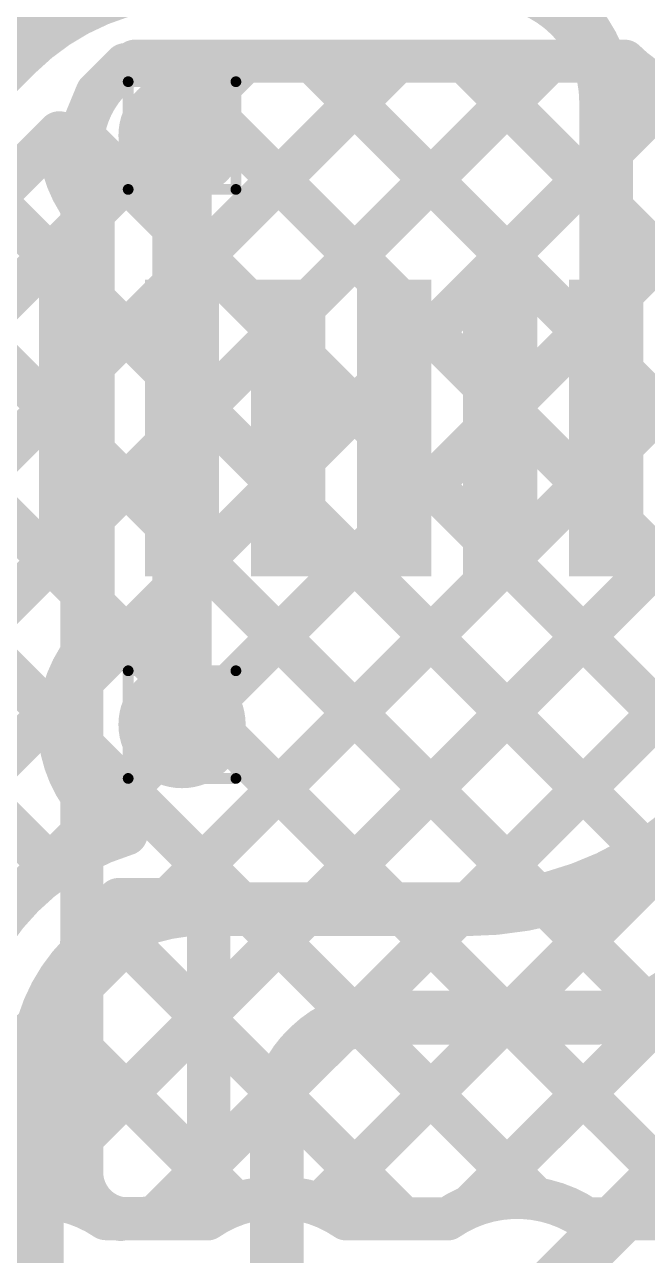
# Model space of a CAD drawing. Header units: inches. Extents: x -17 to 443, y -40 to 218.
# Drawn here: x 97.18 to 100.11, y 159.82 to 165.62 of the extents above; entities that cross this region are included whole.
import ezdxf

# ---------------------------------------------------------------- set-up
doc = ezdxf.new("R2010")
doc.units = ezdxf.units.IN
for name, color, linetype in [('Bottom Layer', 5, 'Continuous'), ('Drill Drawing', 1, 'Continuous'), ('Top Layer', 1, 'Continuous'), ('Top Paste', 8, 'Continuous'), ('Top Solder', 216, 'Continuous'), ('Via Holes', 16, 'Continuous')]:
    doc.layers.add(name, color=color, linetype=linetype)

# ---------------------------------------------------------------- blocks, each defined once
blk = doc.blocks.new('8_01A0_015200_23')
at = {"layer": 'Top Layer'}
for points in [[(0.87502492, 2.1901912), (1.12503712, 2.1901912), (1.12503712, 0.8901938), (0.87502492, 0.8901938)], [(1.37502392, 2.1901912), (1.62503612, 2.1901912), (1.62503612, 0.8901938), (1.37502392, 0.8901938)], [(1.87502546, 2.1901912), (2.12503766, 2.1901912), (2.12503766, 0.8901938), (1.87502546, 0.8901938)], [(2.37502446, 2.1901912), (2.62503666, 2.1901912), (2.62503666, 0.8901938), (2.37502446, 0.8901938)], [(2.875026, 2.1901912), (3.1250382, 2.1901912), (3.1250382, 0.8901938), (2.875026, 0.8901938)], [(3.375024999999999, 2.1901912), (3.6250372, 2.1901912), (3.6250372, 0.8901938), (3.375024999999999, 0.8901938)]]:
    blk.add_hatch(color=1, dxfattribs=at).paths.add_polyline_path(points)
at = {"layer": 'Top Paste'}
for points in [[(0.87502492, 2.1901912), (1.12503712, 2.1901912), (1.12503712, 0.8901938), (0.87502492, 0.8901938)], [(1.37502392, 2.1901912), (1.62503612, 2.1901912), (1.62503612, 0.8901938), (1.37502392, 0.8901938)], [(1.87502546, 2.1901912), (2.12503766, 2.1901912), (2.12503766, 0.8901938), (1.87502546, 0.8901938)], [(2.37502446, 2.1901912), (2.62503666, 2.1901912), (2.62503666, 0.8901938), (2.37502446, 0.8901938)], [(2.875026, 2.1901912), (3.1250382, 2.1901912), (3.1250382, 0.8901938), (2.875026, 0.8901938)], [(3.375024999999999, 2.1901912), (3.6250372, 2.1901912), (3.6250372, 0.8901938), (3.375024999999999, 0.8901938)]]:
    blk.add_hatch(color=8, dxfattribs=at).paths.add_polyline_path(points)
at = {"layer": 'Top Solder'}
for points in [[(0.8250123199999999, 2.2402038), (1.17504972, 2.2402038), (1.17504972, 0.8401812000000001), (0.8250123199999999, 0.8401812000000001)], [(1.32501132, 2.2402038), (1.67504872, 2.2402038), (1.67504872, 0.8401812000000001), (1.32501132, 0.8401812000000001)], [(1.82501286, 2.2402038), (2.17505026, 2.2402038), (2.17505026, 0.8401812000000001), (1.82501286, 0.8401812000000001)], [(2.32501186, 2.2402038), (2.67504926, 2.2402038), (2.67504926, 0.8401812000000001), (2.32501186, 0.8401812000000001)], [(2.8250134, 2.2402038), (3.1750508, 2.2402038), (3.1750508, 0.8401812000000001), (2.8250134, 0.8401812000000001)], [(3.3250124, 2.2402038), (3.6750498, 2.2402038), (3.6750498, 0.8401812000000001), (3.3250124, 0.8401812000000001)]]:
    blk.add_hatch(color=216, dxfattribs=at).paths.add_polyline_path(points)

msp = doc.modelspace()

# ---------------------------------------------------------------- hatches: boundary and pattern name
at = {"layer": 'Bottom Layer'}
h = msp.add_hatch(color=5, dxfattribs=at)
edge = h.paths.add_edge_path()
edge.add_arc((97.92040105999999, 165.10142494), 0.2999994, 0, 360)
h = msp.add_hatch(color=5, dxfattribs=at)
edge = h.paths.add_edge_path()
edge.add_arc((97.92040105999999, 162.32276654), 0.2999994, 0, 360)
at = {"layer": 'Top Layer'}
h = msp.add_hatch(color=1, dxfattribs=at)
edge = h.paths.add_edge_path()
edge.add_arc((97.92040105999999, 165.10142494), 0.2999994, 0, 360)
h = msp.add_hatch(color=1, dxfattribs=at)
edge = h.paths.add_edge_path()
edge.add_arc((97.92040105999999, 162.32276654), 0.2999994, 0, 360)
at = {"layer": 'Via Holes'}
h = msp.add_hatch(color=7, dxfattribs=at)
edge = h.paths.add_edge_path()
edge.add_arc((97.92040105999999, 165.10142494), 0.1499997, 0, 360)
h = msp.add_hatch(color=7, dxfattribs=at)
edge = h.paths.add_edge_path()
edge.add_arc((97.92040105999999, 162.32276654), 0.1499997, 0, 360)

# ---------------------------------------------------------------- linework, layer by layer
at = {"layer": 'Bottom Layer', "const_width": 0.2032}
for points in [[(97.44799916, 160.37289236), (102.58276664, 165.50765984)], [(97.44799916, 161.09131358), (101.86434288, 165.5076573)], [(97.44799916, 161.8097348), (101.14591912, 165.50765476)], [(97.78434596, 159.99081794), (103.3011904, 165.50766238)], [(98.56863191999999, 160.05668268), (104.01961162, 165.50766238)], [(99.27895561999999, 160.04858516), (104.73803538, 165.50766492)], [(99.93968328, 159.9908916), (105.45645914, 165.50766746)], [(97.44799916, 163.24657724), (99.65366657999999, 165.45224466)], [(97.44799916, 163.96499846), (98.93524536, 165.45224466)], [(97.44799916, 164.68341968), (98.21682414, 165.45224466)], [(97.51971606, 165.30299172), (97.65265203999999, 165.4359277)], [(97.69796817999999, 165.45224466), (100.00755462, 165.45224466)], [(97.81508249999999, 165.45224466), (103.27631872, 159.99100844)], [(98.53350372, 165.45224466), (103.90689912, 160.07884926)], [(99.25192494, 165.45224466), (104.71311544, 159.99105416)], [(99.97034615999999, 165.45224466), (105.36543824, 160.05715258)], [(97.44799916, 162.52815602), (100.23097048, 165.31112734)], [(97.44787978, 165.12925826), (97.51971606, 165.30299172)], [(97.45196917999999, 165.09693676), (102.5579229, 159.99098304)], [(97.44799662, 160.22446746), (97.44799916, 165.03525794)], [(97.44799916, 160.22447), (97.44799916, 165.03525794)], [(97.44799916, 164.38248556), (101.73850112, 160.0919836)], [(97.44799916, 163.66406434), (101.12113126, 159.99093224)], [(97.44799916, 162.94564312), (100.36632708, 160.0273152)], [(97.44799916, 162.2272219), (99.58938934, 160.08583172)], [(96.34893354, 159.9922251), (97.85448298, 161.49777454)], [(97.44799916, 161.50880068), (98.96594126, 159.99085858)], [(97.62194089999998, 161.49777454), (97.88919716, 161.49777454)], [(97.50458527999999, 161.45221964), (98.04612089999999, 160.91068402)], [(98.04611836, 160.32637988), (98.04612343999999, 161.34084826)], [(98.04612343999999, 160.32638242), (98.04612343999999, 161.34084826)], [(97.16340739999998, 160.08827774), (98.04612089999999, 160.97099124)], [(97.28909929999999, 160.9492844), (98.02606759999999, 160.2123161)], [(97.44799916, 160.79037946), (98.17771576, 160.06066286)], [(96.77773126, 160.74223122), (97.48345248, 160.03651)], [(97.79668527999999, 160.0031344), (98.03521921999999, 160.24166834)], [(97.44485718, 160.17770352), (97.47737425999999, 160.08978396)], [(97.47737425999999, 160.08978396), (97.54300278, 160.02284734)], [(97.54300278, 160.02284734), (97.63026194, 159.98860052)], [(97.56064307999999, 159.99223272), (97.71190007999999, 159.99223272)], [(97.56064307999999, 159.99223272), (97.71190007999999, 159.99223272)], [(97.67708176, 159.9908154), (98.03953213999999, 159.9908281)], [(98.69567763999999, 159.99085096), (99.17260074, 159.9908662)], [(99.82863447999999, 159.99088906), (100.30566934, 159.9909043)]]:
    msp.add_lwpolyline(points, dxfattribs=at)
for points in [[(100.8815102, 165.50765476, -0.4566433258755973), (100.00755462, 165.45224466)], [(97.44799916, 165.03526048, -0.2774452741526232), (97.69796817999999, 165.45224466)], [(97.44799662, 161.32389376, -0.1981298095557091), (97.49861374, 161.44649702)], [(97.44799662, 161.32383026, -0.0491279509344355), (97.43907359999999, 161.23323608)], [(97.43907359999999, 161.23323608, -0.0759368863130784), (97.3912581, 161.10139992)], [(97.39125556, 161.10139992, -0.2889117807988371), (96.82155134, 160.74223122)], [(98.04611836, 160.32508194, -0.0970605580907426), (98.02094188, 160.19907762)], [(97.67705889999999, 159.9908154, -0.4480295336748754), (97.44799662, 160.22443952)], [(98.02046436, 160.19792446, -0.3028621339201588), (97.71203723999999, 159.99223272)], [(96.90856919999999, 159.99222764, -0.3080598509003104), (97.56064307999999, 159.99223272)], [(98.03953213999999, 159.9908281, -0.3103900817086318), (98.69567763999999, 159.99085096)], [(99.17260074, 159.9908662, -0.3103255080451295), (99.82863447999999, 159.99088906)]]:
    msp.add_lwpolyline(points, format="xyb", dxfattribs=at)
at = {"layer": 'Bottom Layer', "const_width": 0.1016}
for points in [[(97.60185204, 165.4359277, 1), (97.70345204, 165.4359277, 1)], [(97.64716818, 165.45224466, 1), (97.74876818, 165.45224466, 1)], [(97.64716818, 165.45224466, 1), (97.74876818, 165.45224466, 1)], [(97.7642825, 165.45224466, 1), (97.86588249999998, 165.45224466, 1)], [(98.16602414, 165.45224466, 1), (98.26762414, 165.45224466, 1)], [(98.48270371999999, 165.45224466, 1), (98.58430372, 165.45224466, 1)], [(98.88444535999999, 165.45224466, 1), (98.98604535999999, 165.45224466, 1)], [(99.20112494, 165.45224466, 1), (99.30272493999999, 165.45224466, 1)], [(99.60286658, 165.45224466, 1), (99.70446658, 165.45224466, 1)], [(99.91954616, 165.45224466, 1), (100.02114616, 165.45224466, 1)], [(99.95675462, 165.45224466, 1), (100.05835462, 165.45224466, 1)], [(99.95675462, 165.45224466, 1), (100.05835462, 165.45224466, 1)], [(97.46891606, 165.30299172, 1), (97.57051605999999, 165.30299172, 1)], [(97.46891606, 165.30299172, 1), (97.57051605999999, 165.30299172, 1)], [(97.39707978, 165.12925826, 1), (97.49867978, 165.12925826, 1)], [(97.40116918, 165.09693676, 1), (97.50276918, 165.09693676, 1)], [(97.39719916, 165.03526048, 1), (97.49879915999999, 165.03526048, 1)], [(97.39719916, 165.03525794, 1), (97.49879915999999, 165.03525794, 1)], [(97.39719916, 165.03525794, 1), (97.49879915999999, 165.03525794, 1)], [(97.39719916, 164.68341968, 1), (97.49879915999999, 164.68341968, 1)], [(97.39719916, 164.38248556, 1), (97.49879915999999, 164.38248556, 1)], [(97.39719916, 163.96499846, 1), (97.49879915999999, 163.96499846, 1)], [(97.39719916, 163.66406434, 1), (97.49879915999999, 163.66406434, 1)], [(97.39719916, 163.24657724, 1), (97.49879915999999, 163.24657724, 1)], [(97.39719916, 162.94564312, 1), (97.49879915999999, 162.94564312, 1)], [(97.39719916, 162.52815602, 1), (97.49879915999999, 162.52815602, 1)], [(97.39719916, 162.2272219, 1), (97.49879915999999, 162.2272219, 1)], [(97.39719916, 161.8097348, 1), (97.49879915999999, 161.8097348, 1)], [(97.39719916, 161.50880068, 1), (97.49879915999999, 161.50880068, 1)], [(97.5711409, 161.49777454, 1), (97.6727409, 161.49777454, 1)], [(97.80368297999999, 161.49777454, 1), (97.90528298, 161.49777454, 1)], [(97.83839716, 161.49777454, 1), (97.93999716, 161.49777454, 1)], [(97.44781374, 161.44649702, 1), (97.54941373999999, 161.44649702, 1)], [(97.45378527999999, 161.45221964, 1), (97.55538528, 161.45221964, 1)], [(97.39719662, 161.32389376, 1), (97.49879662, 161.32389376, 1)], [(97.39719662, 161.32383026, 1), (97.49879662, 161.32383026, 1)], [(97.99532343999999, 161.34084826, 1), (98.09692344, 161.34084826, 1)], [(97.99532343999999, 161.34084826, 1), (98.09692344, 161.34084826, 1)], [(97.38827359999999, 161.23323608, 1), (97.4898736, 161.23323608, 1)], [(97.38827359999999, 161.23323608, 1), (97.4898736, 161.23323608, 1)], [(97.34045556, 161.10139992, 1), (97.44205556, 161.10139992, 1)], [(97.34045809999999, 161.10139992, 1), (97.44205809999998, 161.10139992, 1)], [(97.39719916, 161.09131358, 1), (97.49879915999999, 161.09131358, 1)], [(97.2382993, 160.9492844, 1), (97.33989929999998, 160.9492844, 1)], [(97.9953209, 160.97099124, 1), (98.09692089999999, 160.97099124, 1)], [(97.9953209, 160.91068402, 1), (98.09692089999999, 160.91068402, 1)], [(97.39719916, 160.79037946, 1), (97.49879915999999, 160.79037946, 1)], [(97.39719916, 160.37289236, 1), (97.49879915999999, 160.37289236, 1)], [(97.99531836, 160.32637988, 1), (98.09691835999999, 160.32637988, 1)], [(97.99531836, 160.32508194, 1), (98.09691835999999, 160.32508194, 1)], [(97.99532343999999, 160.32638242, 1), (98.09692344, 160.32638242, 1)], [(97.39719662, 160.22446746, 1), (97.49879662, 160.22446746, 1)], [(97.39719662, 160.22443952, 1), (97.49879662, 160.22443952, 1)], [(97.39719916, 160.22447, 1), (97.49879915999999, 160.22447, 1)], [(97.96966436, 160.19792446, 1), (98.07126436, 160.19792446, 1)], [(97.97014187999999, 160.19907762, 1), (98.07174187999999, 160.19907762, 1)], [(97.9752676, 160.2123161, 1), (98.0768676, 160.2123161, 1)], [(97.98441921999999, 160.24166834, 1), (98.08601922, 160.24166834, 1)], [(97.39405717999999, 160.17770352, 1), (97.49565718, 160.17770352, 1)], [(97.1126074, 160.08827774, 1), (97.21420739999999, 160.08827774, 1)], [(97.42657426, 160.08978396, 1), (97.52817426, 160.08978396, 1)], [(97.42657426, 160.08978396, 1), (97.52817426, 160.08978396, 1)], [(99.53858933999999, 160.08583172, 1), (99.64018933999999, 160.08583172, 1)], [(97.43265248, 160.03651, 1), (97.53425247999999, 160.03651, 1)], [(97.49220278, 160.02284734, 1), (97.59380277999999, 160.02284734, 1)], [(97.49220278, 160.02284734, 1), (97.59380277999999, 160.02284734, 1)], [(98.12691575999999, 160.06066286, 1), (98.22851576, 160.06066286, 1)], [(98.51783191999999, 160.05668268, 1), (98.61943192, 160.05668268, 1)], [(99.22815562, 160.04858516, 1), (99.32975562, 160.04858516, 1)], [(97.50984308, 159.99223272, 1), (97.61144307999999, 159.99223272, 1)], [(97.50984308, 159.99223272, 1), (97.61144307999999, 159.99223272, 1)], [(97.50984308, 159.99223272, 1), (97.61144307999999, 159.99223272, 1)], [(97.57946193999999, 159.98860052, 1), (97.68106193999999, 159.98860052, 1)], [(97.6262589, 159.9908154, 1), (97.7278589, 159.9908154, 1)], [(97.62628176, 159.9908154, 1), (97.72788175999999, 159.9908154, 1)], [(97.66110008, 159.99223272, 1), (97.76270008, 159.99223272, 1)], [(97.66110008, 159.99223272, 1), (97.76270008, 159.99223272, 1)], [(97.66123723999999, 159.99223272, 1), (97.76283724, 159.99223272, 1)], [(97.73354596, 159.99081794, 1), (97.83514595999999, 159.99081794, 1)], [(97.74588528, 160.0031344, 1), (97.84748527999999, 160.0031344, 1)], [(97.98873214, 159.9908281, 1), (98.09033214, 159.9908281, 1)], [(97.98873214, 159.9908281, 1), (98.09033214, 159.9908281, 1)], [(98.64487764, 159.99085096, 1), (98.74647764, 159.99085096, 1)], [(98.64487764, 159.99085096, 1), (98.74647764, 159.99085096, 1)], [(98.91514126, 159.99085858, 1), (99.01674125999999, 159.99085858, 1)], [(99.12180074, 159.9908662, 1), (99.22340074, 159.9908662, 1)], [(99.12180074, 159.9908662, 1), (99.22340074, 159.9908662, 1)], [(99.77783448, 159.99088906, 1), (99.87943448, 159.99088906, 1)], [(99.77783448, 159.99088906, 1), (99.87943448, 159.99088906, 1)], [(99.88888328, 159.9908916, 1), (99.99048327999999, 159.9908916, 1)]]:
    msp.add_lwpolyline(points, format="xyb", close=True, dxfattribs=at)
at = {"layer": 'Drill Drawing', "const_width": 0.0508}
for points in [[(97.66640106, 165.35542494), (98.17440106, 165.35542494)], [(97.66640106, 164.84742494), (97.66640106, 165.35542494)], [(98.17440106, 164.84742494), (98.17440106, 165.35542494)], [(97.66640106, 164.84742494), (98.17440106, 164.84742494)], [(97.66640106, 162.57676654), (98.17440106, 162.57676654)], [(97.66640106, 162.06876654), (97.66640106, 162.57676654)], [(98.17440106, 162.06876654), (98.17440106, 162.57676654)], [(97.66640106, 162.06876654), (98.17440106, 162.06876654)]]:
    msp.add_lwpolyline(points, dxfattribs=at)
at = {"layer": 'Drill Drawing', "const_width": 0.0254}
for points in [[(97.65370105999999, 165.35542494, 1), (97.67910106, 165.35542494, 1)], [(97.65370105999999, 165.35542494, 1), (97.67910106, 165.35542494, 1)], [(98.16170105999998, 165.35542494, 1), (98.18710106, 165.35542494, 1)], [(98.16170105999998, 165.35542494, 1), (98.18710106, 165.35542494, 1)], [(97.65370105999999, 164.84742494, 1), (97.67910106, 164.84742494, 1)], [(97.65370105999999, 164.84742494, 1), (97.67910106, 164.84742494, 1)], [(98.16170105999998, 164.84742494, 1), (98.18710106, 164.84742494, 1)], [(98.16170105999998, 164.84742494, 1), (98.18710106, 164.84742494, 1)], [(97.65370105999999, 162.57676654, 1), (97.67910106, 162.57676654, 1)], [(97.65370105999999, 162.57676654, 1), (97.67910106, 162.57676654, 1)], [(98.16170105999998, 162.57676654, 1), (98.18710106, 162.57676654, 1)], [(98.16170105999998, 162.57676654, 1), (98.18710106, 162.57676654, 1)], [(97.65370105999999, 162.06876654, 1), (97.67910106, 162.06876654, 1)], [(97.65370105999999, 162.06876654, 1), (97.67910106, 162.06876654, 1)], [(98.16170105999998, 162.06876654, 1), (98.18710106, 162.06876654, 1)], [(98.16170105999998, 162.06876654, 1), (98.18710106, 162.06876654, 1)]]:
    msp.add_lwpolyline(points, format="xyb", close=True, dxfattribs=at)
at = {"layer": 'Top Layer'}
for points, const_width in [([(97.13996574, 165.48812978, -0.1987057437050511), (97.97831559999999, 165.83499472)], 0.254), ([(99.34753054, 165.83499472, -0.4142135623730951), (99.92039706, 165.2621282)], 0.254), ([(97.13929771999999, 165.48746176, -0.0001987673876678), (97.13996574, 165.48812978)], 0.254), ([(97.50130105999999, 164.70135208, -0.1987779556585474), (97.34115152, 165.1145796)], 0.2032), ([(97.65682272, 161.80679094, -0.5019082982988905), (97.50130105999999, 162.7228394)], 0.2032), ([(100.37947158, 161.91602618, -0.198912367379658), (99.25876007999999, 161.4518107)], 0.254), ([(96.82820867999999, 160.68625978, -0.3295793226851002), (97.65682272, 161.80679094)], 0.2032), ([(97.23460868, 160.68625978, -0.4142135623730951), (98.0001596, 161.4518107)], 0.254), ([(100.31614684, 161.12322868, -0.198912367379658), (99.87380837999999, 160.94000578)], 0.254), ([(98.52444354, 160.80787752, -0.1939707137956503), (98.85222291999999, 160.94000832)], 0.254), ([(98.36761886, 160.45711368, -0.203862831126456), (98.51156066, 160.7954747)], 0.254)]:
    msp.add_lwpolyline(points, format="xyb", dxfattribs=dict(at, const_width=const_width))
for points, const_width in [([(93.55298789999999, 161.90115194), (97.13929771999999, 165.48746176)], 0.254), ([(99.92039706, 163.7120932), (99.92039706, 165.2621282)], 0.254), ([(97.92040105999999, 162.32276654), (97.92040105999999, 165.10142494)], 0.2794), ([(96.4306555, 164.20408358), (97.34115152, 165.1145796)], 0.2032), ([(97.02852324, 164.80195132), (97.50130105999999, 164.3291735)], 0.2032), ([(96.71031966, 163.94571732), (97.48442022, 164.71981788)], 0.2032), ([(97.50130105999999, 162.7228394), (97.50130105999999, 164.70135208)], 0.2032), ([(96.66931389999999, 164.44274198), (97.50130105999999, 163.61075228)], 0.2032), ([(92.29692487999999, 158.81390132), (97.50130105999999, 164.0182775)], 0.2032), ([(96.77591007999999, 163.61772204), (97.50130105999999, 162.89233106)], 0.2032), ([(92.80541002, 158.60396524), (97.50130105999999, 163.29985628)], 0.2032), ([(96.49840238, 163.17680852), (97.34111342, 162.33409748)], 0.2032), ([(96.02886559999999, 162.92792662), (97.3177505, 161.63903918)], 0.2032), ([(92.80541002, 157.88554402), (97.35127849999999, 162.4314125)], 0.2032), ([(94.45218854, 158.81390132), (97.53153468, 161.89324746)], 0.2032), ([(99.50063411999999, 159.51327), (101.64480814, 161.65744402)], 0.254), ([(98.0001596, 161.4518107), (99.25876007999999, 161.4518107)], 0.254), ([(98.85222291999999, 160.94000832), (98.85222546, 160.94000832)], 0.254), ([(98.85222546, 160.94000832), (99.55377599999998, 160.94000578)], 0.254), ([(99.55377599999998, 160.94000578), (99.87380837999999, 160.94000578)], 0.254), ([(98.51156066, 160.7954747), (98.52444354, 160.80787752)], 0.254), ([(97.23460868, 159.51327), (97.23460868, 160.68625978)], 0.254), ([(98.36761886, 160.45711368), (98.36762139999999, 160.45597576)], 0.254), ([(98.36762139999999, 159.51327), (98.36762139999999, 160.45597576)], 0.254)]:
    msp.add_lwpolyline(points, dxfattribs=dict(at, const_width=const_width))
for points, const_width in [([(97.07579772, 165.48746176, 1), (97.20279771999999, 165.48746176, 1)], 0.127), ([(97.07579772, 165.48746176, 1), (97.20279771999999, 165.48746176, 1)], 0.127), ([(97.07646573999999, 165.48812978, 1), (97.20346573999998, 165.48812978, 1)], 0.127), ([(97.07646573999999, 165.48812978, 1), (97.20346573999998, 165.48812978, 1)], 0.127), ([(99.85689706, 165.2621282, 1), (99.98389705999999, 165.2621282, 1)], 0.127), ([(99.85689706, 165.2621282, 1), (99.98389705999999, 165.2621282, 1)], 0.127), ([(97.85055106, 165.10142494, 1), (97.99025105999999, 165.10142494, 1)], 0.1397), ([(97.29035152, 165.1145796, 1), (97.39195152, 165.1145796, 1)], 0.1016), ([(97.29035152, 165.1145796, 1), (97.39195152, 165.1145796, 1)], 0.1016), ([(97.43362022, 164.71981788, 1), (97.53522022, 164.71981788, 1)], 0.1016), ([(97.45050106, 164.70135208, 1), (97.55210105999998, 164.70135208, 1)], 0.1016), ([(97.45050106, 164.70135208, 1), (97.55210105999998, 164.70135208, 1)], 0.1016), ([(97.45050106, 164.3291735, 1), (97.55210105999998, 164.3291735, 1)], 0.1016), ([(97.45050106, 164.0182775, 1), (97.55210105999998, 164.0182775, 1)], 0.1016), ([(99.85689706, 163.7120932, 1), (99.98389705999999, 163.7120932, 1)], 0.127), ([(97.45050106, 163.61075228, 1), (97.55210105999998, 163.61075228, 1)], 0.1016), ([(97.45050106, 163.29985628, 1), (97.55210105999998, 163.29985628, 1)], 0.1016), ([(97.45050106, 162.89233106, 1), (97.55210105999998, 162.89233106, 1)], 0.1016), ([(97.45050106, 162.7228394, 1), (97.55210105999998, 162.7228394, 1)], 0.1016), ([(97.45050106, 162.7228394, 1), (97.55210105999998, 162.7228394, 1)], 0.1016), ([(97.3004785, 162.4314125, 1), (97.4020785, 162.4314125, 1)], 0.1016), ([(97.85055106, 162.32276654, 1), (97.99025105999999, 162.32276654, 1)], 0.1397), ([(97.29031341999999, 162.33409748, 1), (97.39191342, 162.33409748, 1)], 0.1016), ([(97.48073468, 161.89324746, 1), (97.58233467999999, 161.89324746, 1)], 0.1016), ([(97.60602272, 161.80679094, 1), (97.70762272, 161.80679094, 1)], 0.1016), ([(97.60602272, 161.80679094, 1), (97.70762272, 161.80679094, 1)], 0.1016), ([(97.2669505, 161.63903918, 1), (97.3685505, 161.63903918, 1)], 0.1016), ([(97.93665959999998, 161.4518107, 1), (98.0636596, 161.4518107, 1)], 0.127), ([(97.93665959999998, 161.4518107, 1), (98.0636596, 161.4518107, 1)], 0.127), ([(99.19526008, 161.4518107, 1), (99.32226007999999, 161.4518107, 1)], 0.127), ([(99.19526008, 161.4518107, 1), (99.32226007999999, 161.4518107, 1)], 0.127), ([(98.78872292, 160.94000832, 1), (98.91572292, 160.94000832, 1)], 0.127), ([(98.78872292, 160.94000832, 1), (98.91572292, 160.94000832, 1)], 0.127), ([(98.78872546, 160.94000832, 1), (98.91572546, 160.94000832, 1)], 0.127), ([(98.78872546, 160.94000832, 1), (98.91572546, 160.94000832, 1)], 0.127), ([(99.490276, 160.94000578, 1), (99.617276, 160.94000578, 1)], 0.127), ([(99.490276, 160.94000578, 1), (99.617276, 160.94000578, 1)], 0.127), ([(99.81030838, 160.94000578, 1), (99.93730838, 160.94000578, 1)], 0.127), ([(99.81030838, 160.94000578, 1), (99.93730838, 160.94000578, 1)], 0.127), ([(98.46094353999999, 160.80787752, 1), (98.58794354, 160.80787752, 1)], 0.127), ([(98.46094353999999, 160.80787752, 1), (98.58794354, 160.80787752, 1)], 0.127), ([(98.44806066, 160.7954747, 1), (98.57506065999999, 160.7954747, 1)], 0.127), ([(98.44806066, 160.7954747, 1), (98.57506065999999, 160.7954747, 1)], 0.127), ([(97.17110868, 160.68625978, 1), (97.29810868, 160.68625978, 1)], 0.127), ([(97.17110868, 160.68625978, 1), (97.29810868, 160.68625978, 1)], 0.127), ([(98.30411886, 160.45711368, 1), (98.43111886, 160.45711368, 1)], 0.127), ([(98.30411886, 160.45711368, 1), (98.43111886, 160.45711368, 1)], 0.127), ([(98.3041214, 160.45597576, 1), (98.4311214, 160.45597576, 1)], 0.127), ([(98.3041214, 160.45597576, 1), (98.4311214, 160.45597576, 1)], 0.127)]:
    msp.add_lwpolyline(points, format="xyb", close=True, dxfattribs=dict(at, const_width=const_width))

# ---------------------------------------------------------------- block references
at = {"rotation": 180}
msp.add_blockref('8_01A0_015200_23', (100.9203976, 165.2621282), dxfattribs=at)

doc.saveas('drawing.dxf')
